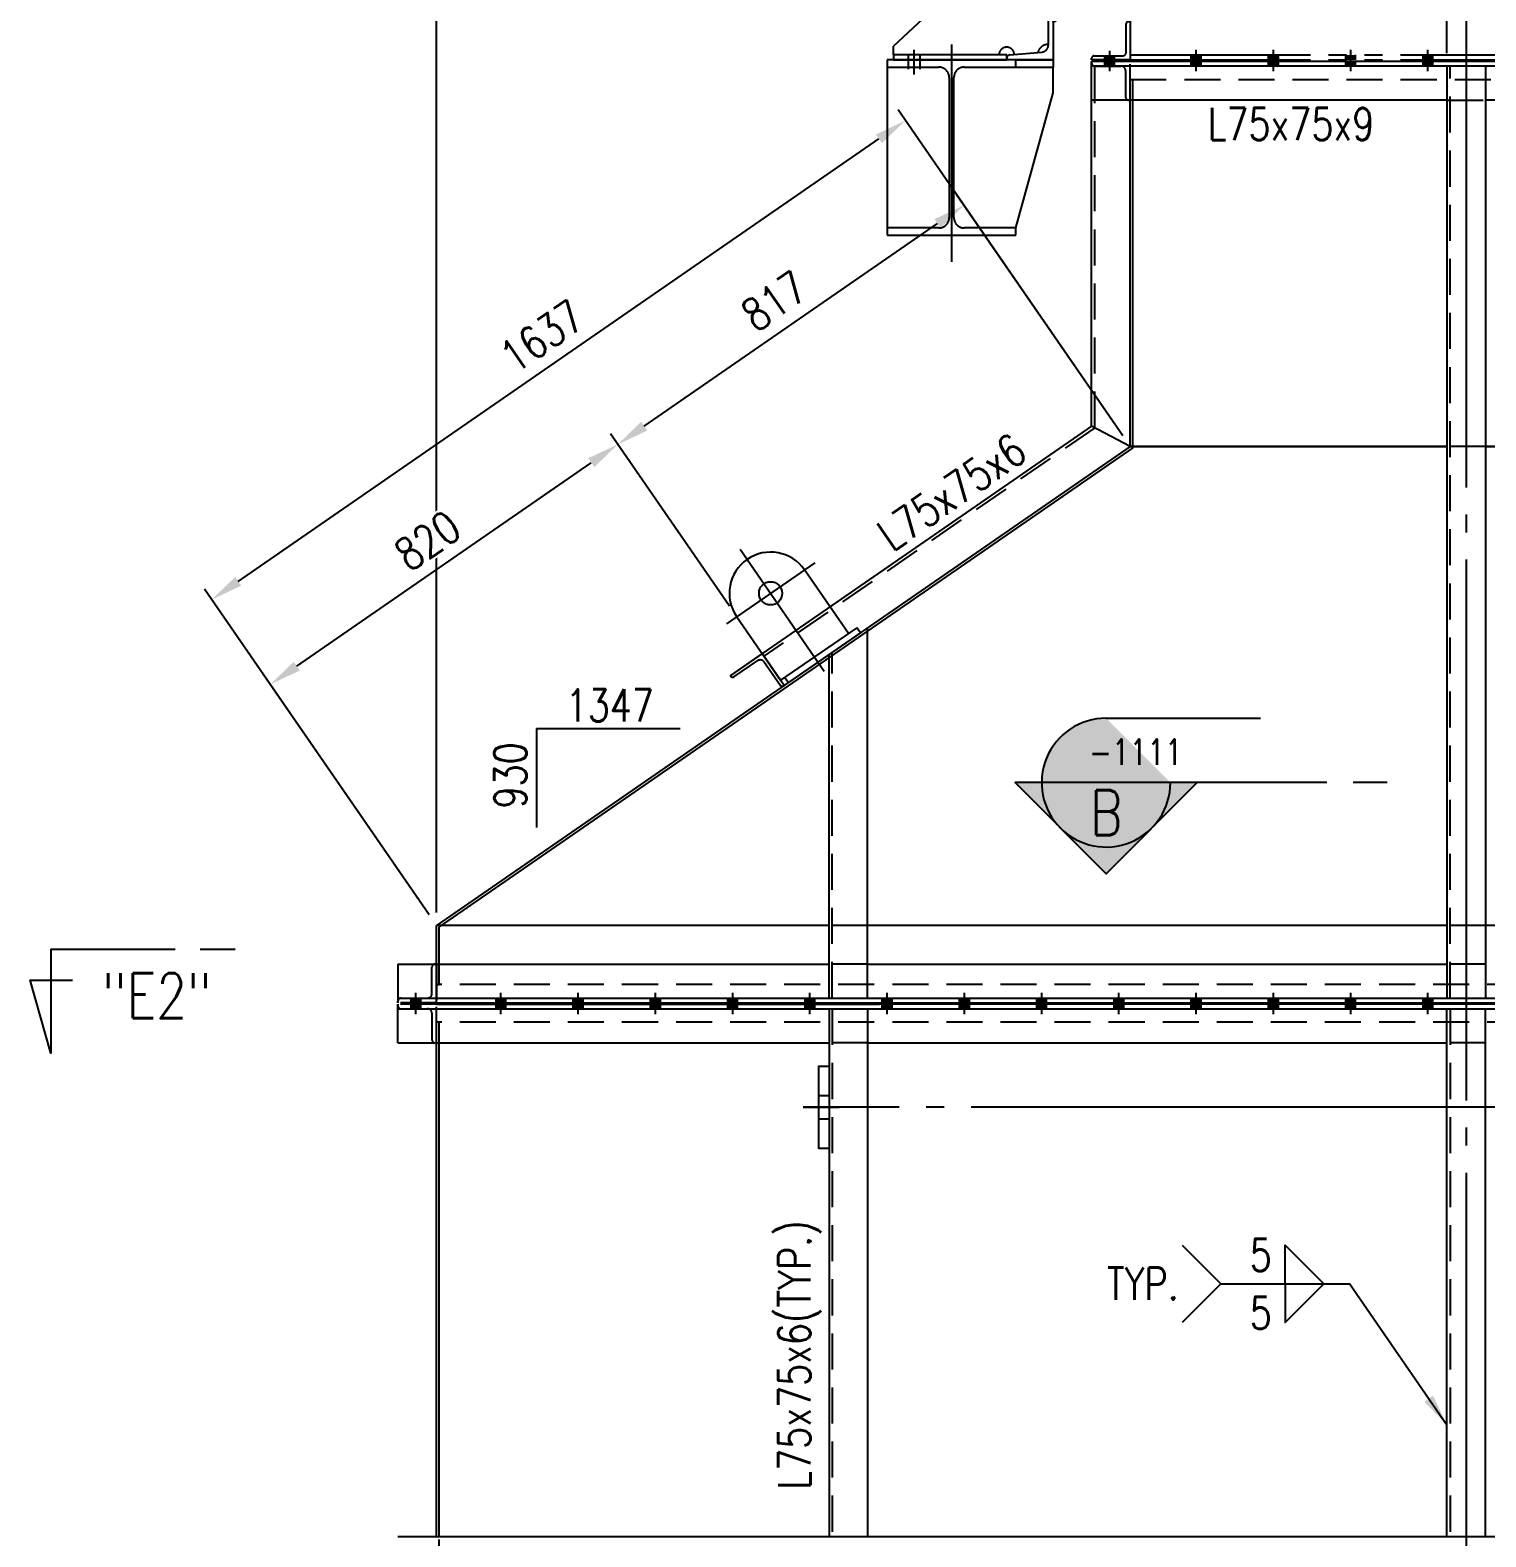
# Model space of a CAD drawing. Header units: millimetres. Extents: x 0 to 134087, y -49114 to 20834.
# Drawn here: x 100487 to 103314, y -39022 to -36097 of the extents above; entities that cross this region are included whole.
import ezdxf
from ezdxf.enums import TextEntityAlignment as Align

# ---------------------------------------------------------------- set-up
doc = ezdxf.new("R2010")
doc.units = ezdxf.units.MM
doc.header["$LTSCALE"] = 35
for name, pattern in [('JNK-CENTER', [34, 30, -1.5, 1, -1.5]), ('JNK-HIDDEN', [3, 2, -1]), ('JNK-PHANTOM', [15, 10, -1, 1, -1, 1, -1])]:
    doc.linetypes.add(name, pattern=pattern)
for name, color, linetype in [('CEN-R', 1, 'JNK-CENTER'), ('CON-C', 4, 'Continuous'), ('CON-G', 3, 'Continuous'), ('CON-W', 7, 'Continuous'), ('CON-Y', 2, 'Continuous'), ('Dim-W', 7, 'Continuous'), ('HID-Y', 2, 'JNK-HIDDEN'), ('PHA-M', 6, 'JNK-PHANTOM'), ('STL-OBJT', 7, 'Continuous'), ('TXT-Y', 2, 'Continuous'), ('TXTT-C', 4, 'Continuous')]:
    doc.layers.add(name, color=color, linetype=linetype)
doc.styles.add('SIMPLEX', font='simplex.shx', dxfattribs={"width": 0.8})
doc.dimstyles.new('DIM25', dxfattribs={"dimscale": 25, "dimtxt": 2.5, "dimasz": 2.5, "dimexe": 1, "dimexo": 1, "dimgap": 1, "dimtad": 1, "dimdec": 1, "dimdsep": 46, "dimtxsty": 'SIMPLEX', "dimcen": 0, "dimclrt": 2, "dimazin": 2, "dimtfac": 1, "dimtdec": 1, "dimtix": 1, "dimtmove": 2, "dimatfit": 0, "dimfxl": 0.18, "dimtolj": 1, "dimtzin": 0, "dimarcsym": 0})

# ---------------------------------------------------------------- blocks, each defined once
blk = doc.blocks.new('SECMARK1')
at = {"layer": 'CON-Y'}
h = blk.add_hatch(color=256, dxfattribs=at)
edge = h.paths.add_edge_path()
edge.add_line((21.82666666666668, 7.071067811865485), (18.29113276073393, 3.535533905932776))
edge.add_arc((21.82666666666668, 4.707345624410664e-14), 5.000000000000002, 44.99999999999977, 135.0000000000001, ccw=False)
edge.add_line((25.36220057259943, 3.535533905932773), (21.82666666666668, 7.071067811865485))
h = blk.add_hatch(color=256, dxfattribs=at)
edge = h.paths.add_edge_path()
edge.add_line((14.75559885480128, 4.707345624410664e-14), (16.82666666666668, 1.689559442740931e-14))
edge.add_arc((21.82666666666668, 4.618527782440651e-14), 5, 135.0000000000001, 180.0000000000003, ccw=False)
edge.add_line((18.29113276073393, 3.535533905932776), (14.75559885480128, 4.707345624410664e-14))
edge = h.paths.add_edge_path()
edge.add_arc((21.82666666666668, 4.736951571734001e-14), 5, 270, 540.0000000000005)
h = blk.add_hatch(color=256, dxfattribs=at)
edge = h.paths.add_edge_path()
edge.add_line((26.82666666666668, 4.332076805060308e-14), (28.89773447853207, 4.736951571734001e-14))
edge.add_line((28.89773447853207, 4.736951571734001e-14), (25.36220057259943, 3.535533905932773))
edge.add_arc((21.82666666666668, 4.951594689828198e-14), 5, -1.1368683772161603e-13, 44.999999999999716, ccw=False)
at = {"layer": 'CON-C'}
blk.add_line((0, 0), (2.633333333333307, 0), dxfattribs=at)
blk.add_lwpolyline([(4.666666666666639, 0), (28.89773447853207, 4.736951571734001e-14), (21.82666666666668, 7.071067811865485), (14.75559885480128, 4.736951571734001e-14)], dxfattribs=at)
at = {"layer": 'CON-Y'}
blk.add_line((21.82666666666668, -4.999999999999953), (9.823333333333341, -4.999999999999953), dxfattribs=at)
blk.add_arc((21.82666666666668, 4.736951571734001e-14), 5, 270, 180.0000000000004, dxfattribs=at)
at = {"layer": 'CON-C', "style": 'SIMPLEX', "width": 0.8}
blk.add_attdef('TAG', text='', height=3.5, dxfattribs=at).set_placement((21.80333333333334, 0.5800000000000568), align=Align.CENTER)
at = {"layer": 'CON-Y', "style": 'SIMPLEX', "width": 0.8}
blk.add_attdef('H0000-0000', text='', height=2, dxfattribs=at).set_placement((24.66333333333334, -3.379999999999943), align=Align.RIGHT)
blk = doc.blocks.new('SECMARK2')
at = {"layer": 'TXTT-C'}
blk.add_line((0, 0), (-2.71666666666666, 0), dxfattribs=at)
blk.add_lwpolyline([(-4.666666666666639, 0), (-14.31666666666667, 0), (-14.31666666666667, 8.049999999999974), (-15.93333333333333, 2.383333333333345), (-12.6333333333333, 2.383333333333345)], dxfattribs=at)
at = {"layer": 'TXTT-C', "style": 'SIMPLEX', "width": 1.17}
blk.add_attdef('TAG', text='', height=3.5, dxfattribs=at).set_placement((-7.819999999999993, 1.360000000000057), align=Align.CENTER)
blk = doc.blocks.new('*D2971')
at = {"layer": 'DEFPOINTS', "color": 0, "transparency": 16777216}
for p in [(103238.0561201012, -35512.87921766766), (103276.0561201012, -35512.87921766766), (103238.0561201012, -36167.24812843215)]:
    blk.add_point(p, dxfattribs=at)
at = {"layer": 'Dim-W', "color": 0, "lineweight": -2, "transparency": 16777216}
for p, q in [((103238.0561201012, -36142.24812843215), (103238.0561201012, -35487.87921766766)), ((103175.5561201012, -35512.87921766766), (103113.0561201012, -35512.87921766766)), ((103276.0561201012, -35512.87921766766), (103238.0561201012, -35512.87921766766)), ((103338.5561201012, -35512.87921766766), (103401.0561201012, -35512.87921766766))]:
    blk.add_line(p, q, dxfattribs=at)
at = {"layer": 'Dim-W', "color": 0, "transparency": 16777216}
blk.add_solid([(103338.5561201012, -35502.46255100099), (103338.5561201012, -35523.29588433432), (103276.0561201012, -35512.87921766766)], dxfattribs=at)
at = {"layer": 'Dim-W', "color": 2, "transparency": 16777216, "insert": (103175.5189690668, -35454.55723212891), "char_height": 62.5, "attachment_point": 5, "style": 'SIMPLEX', "bg_fill": 3, "box_fill_scale": 1.1, "bg_fill_color": 256, "bg_fill_true_color": 13158600, "bg_fill_transparency": 0}
blk.add_mtext('\\A1;38', dxfattribs=at)
at = {"layer": 'Dim-W', "color": 0, "transparency": 16777216}
blk.add_solid([(103175.5561201012, -35502.46255100099), (103175.5561201012, -35523.29588433432), (103238.0561201012, -35512.87921766766)], dxfattribs=at)
blk = doc.blocks.new('A$C4895520B')
at = {"layer": 'CEN-R'}
for p, q in [((1.040007040220358e-10, 253.9999999999873), (-1.455191522836685e-11, -33.38654278102149)), ((104.0000000000873, 149.9999999998972), (-103.9999999999127, 150.0000000000191))]:
    blk.add_line(p, q, dxfattribs=at)
at = {"layer": 'CON-G'}
for p, q in [((-79.99999999997635, 150.0000000000236), (-79.99999999998909, 0)), ((79.99999999997817, -1.2732925824821e-11), (79.99999999999818, 149.9999999999145)), ((99.88067313513602, 0), (-80, 0)), ((99.88067313511056, -11.99999999998363), (99.88067313513602, 0)), ((-69.9999999999909, -9.094947017729282e-12), (-70, -12.00000000000182)), ((99.88067313513602, -11.99999999999818), (-69.99999999999818, -12))]:
    blk.add_line(p, q, dxfattribs=at)
blk.add_circle((8.731149137020111e-11, 149.9999999999873), 22.5, dxfattribs=at)
blk.add_arc((8.731149137020111e-11, 149.9999999999873), 80, 9.379837422197688e-10, 180.000000000938, dxfattribs=at)
blk = doc.blocks.new('*D2979')
at = {"layer": 'DEFPOINTS', "color": 0, "transparency": 16777216}
for p in [(101276.0561201013, -35052.77618793929), (102623.0561201009, -36005.24812843226), (101276.0561201013, -37835.24812843232)]:
    blk.add_point(p, dxfattribs=at)
at = {"layer": 'Dim-W', "color": 0, "lineweight": -2, "transparency": 16777216}
for p, q in [((101276.0561201013, -37810.24812843232), (101276.0561201013, -35027.77618793929)), ((102623.0561201009, -35980.24812843226), (102623.0561201009, -35027.77618793929)), ((102560.5561201009, -35052.77618793929), (101338.5561201013, -35052.77618793929))]:
    blk.add_line(p, q, dxfattribs=at)
at = {"layer": 'Dim-W', "color": 0, "transparency": 16777216}
for points in [[(101338.5561201013, -35042.35952127262), (101338.5561201013, -35063.19285460595), (101276.0561201013, -35052.77618793929)], [(102560.5561201009, -35042.35952127262), (102560.5561201009, -35063.19285460595), (102623.0561201009, -35052.77618793929)]]:
    blk.add_solid(points, dxfattribs=at)
at = {"layer": 'Dim-W', "color": 2, "transparency": 16777216, "insert": (101949.5561201011, -34996.52618793929), "char_height": 62.5, "attachment_point": 5, "style": 'SIMPLEX', "bg_fill": 3, "box_fill_scale": 1.1, "bg_fill_color": 256, "bg_fill_true_color": 13158600, "bg_fill_transparency": 0}
blk.add_mtext('\\A1;1347', dxfattribs=at)
blk = doc.blocks.new('*D2980')
at = {"layer": 'DEFPOINTS', "color": 0, "transparency": 16777216}
for p in [(101627.8540635696, -36901.53527418384), (101858.8061997794, -37236.04336824174), (101276.0561201013, -37835.24812843231)]:
    blk.add_point(p, dxfattribs=at)
at = {"layer": 'Dim-W', "color": 0, "lineweight": -2, "transparency": 16777216}
for p, q in [((101844.6021706012, -37215.47043565781), (101613.6500343914, -36880.9623415999)), ((101004.4942062763, -37331.91735828493), (101576.4217321098, -36937.04534712947)), ((101261.852090923, -37814.67519584837), (100938.8578456382, -37346.85449864663))]:
    blk.add_line(p, q, dxfattribs=at)
at = {"layer": 'Dim-W', "color": 0, "transparency": 16777216}
for points in [[(101570.5033866188, -36928.47329188616), (101582.3400776007, -36945.61740237278), (101627.8540635696, -36901.53527418384)], [(100998.5758607854, -37323.34530304161), (101010.4125517673, -37340.48941352824), (100953.0618748165, -37367.42743123056)]]:
    blk.add_solid(points, dxfattribs=at)
at = {"layer": 'Dim-W', "color": 2, "transparency": 16777216, "insert": (101258.498903542, -37088.19225439334), "char_height": 62.5, "attachment_point": 5, "rotation": 34.6220976331766, "style": 'SIMPLEX', "bg_fill": 3, "box_fill_scale": 1.1, "bg_fill_color": 256, "bg_fill_true_color": 13158600, "bg_fill_transparency": 0}
blk.add_mtext('\\A1;820', dxfattribs=at)
blk = doc.blocks.new('*D2981')
at = {"layer": 'DEFPOINTS', "color": 0, "transparency": 16777216}
for p in [(102300.061874816, -36437.42743122864), (102623.0561201009, -36905.24812843039), (101858.8061997794, -37236.04336824174)]:
    blk.add_point(p, dxfattribs=at)
at = {"layer": 'Dim-W', "color": 0, "lineweight": -2, "transparency": 16777216}
for p, q in [((102608.8520909226, -36884.67519584644), (102285.8578456378, -36416.85449864471)), ((101679.2863950295, -36866.0252012382), (102248.6295433562, -36472.93750417428)), ((101844.6021706012, -37215.47043565781), (101613.6500343914, -36880.9623415999))]:
    blk.add_line(p, q, dxfattribs=at)
at = {"layer": 'Dim-W', "color": 0, "transparency": 16777216}
for points in [[(102242.7111978653, -36464.36544893096), (102254.5478888472, -36481.50955941758), (102300.061874816, -36437.42743122864)], [(101673.3680495385, -36857.45314599488), (101685.2047405204, -36874.59725648151), (101627.8540635696, -36901.53527418384)]]:
    blk.add_solid(points, dxfattribs=at)
at = {"layer": 'Dim-W', "color": 2, "transparency": 16777216, "insert": (101931.9989035418, -36623.19225439237), "char_height": 62.5, "attachment_point": 5, "rotation": 34.6220976331766, "style": 'SIMPLEX', "bg_fill": 3, "box_fill_scale": 1.1, "bg_fill_color": 256, "bg_fill_true_color": 13158600, "bg_fill_transparency": 0}
blk.add_mtext('\\A1;817', dxfattribs=at)
blk = doc.blocks.new('*D2982')
at = {"layer": 'DEFPOINTS', "color": 0, "transparency": 16777216}
for p in [(102186.4296413901, -36272.84397055711), (102623.0561201009, -36905.24812843038), (101276.0561201013, -37835.24812843231)]:
    blk.add_point(p, dxfattribs=at)
at = {"layer": 'Dim-W', "color": 0, "lineweight": -2, "transparency": 16777216}
for p, q in [((102608.8520909227, -36884.67519584644), (102172.2256122118, -36252.27103797317)), ((100890.8619728503, -37167.33389761343), (102134.9973099302, -36308.35404350275)), ((101261.852090923, -37814.67519584837), (100825.2256122122, -37182.27103797512))]:
    blk.add_line(p, q, dxfattribs=at)
at = {"layer": 'Dim-W', "color": 0, "transparency": 16777216}
for points in [[(102129.0789644393, -36299.78198825944), (102140.9156554212, -36316.92609874607), (102186.4296413901, -36272.84397055711)], [(100884.9436273593, -37158.76184237012), (100896.7803183412, -37175.90595285674), (100839.4296413904, -37202.84397055906)]]:
    blk.add_solid(points, dxfattribs=at)
at = {"layer": 'Dim-W', "color": 2, "transparency": 16777216, "insert": (101480.9705757392, -36691.55487224424), "char_height": 62.5, "attachment_point": 5, "rotation": 34.6220976331766, "style": 'SIMPLEX', "bg_fill": 3, "box_fill_scale": 1.1, "bg_fill_color": 256, "bg_fill_true_color": 13158600, "bg_fill_transparency": 0}
blk.add_mtext('\\A1;1637', dxfattribs=at)
blk = doc.blocks.new('A$C622D404B')
at = {"layer": 'CEN-R'}
for p, q in [((52.00002675336509, 411.9566847744027), (52.00002675336509, 363.9566847744027)), ((125.0000267534706, 421.9566847744027), (125.0000267534706, -3.503300831653178e-07)), ((125.0000267534706, 421.9566847744027), (125.0000267534706, -3.503300831653178e-07)), ((2125.000026753398, 421.9566847744027), (2125.000026753398, -3.503300831653178e-07)), ((2125.000026753398, 421.9566847744027), (2125.000026753398, -3.503300831653178e-07)), ((2198.000026753514, 411.9566847744027), (2198.000026753514, 363.9566847744027))]:
    blk.add_line(p, q, dxfattribs=at)
at = {"layer": 'PHA-M'}
for p, q in [((322.0000267534815, 897.1953910500197), (322.0000267534815, 601.9566847744027)), ((327.0000267534815, 900.2021145889557), (327.0000267534815, 601.9566847744027)), ((1923.000026753398, 900.2021145889557), (1923.000026753398, 601.9566847744027)), ((1928.000026753398, 897.1953910500197), (1928.000026753398, 601.9566847744027)), ((238.3899365542638, 631.9409309782386), (12.00002675383075, 418.7468053005614)), ((2011.610116952615, 631.9409309782386), (2238.000026753049, 418.7468053005614)), ((327.0000267534815, 601.9566847744027), (322.0000267534815, 601.9566847744027)), ((327.0000267534815, 601.9566847744027), (322.0000267534815, 601.9566847744027)), ((1923.000026753398, 601.9566847744027), (1928.000026753398, 601.9566847744027)), ((1923.000026753398, 601.9566847744027), (1928.000026753398, 601.9566847744027)), ((472.0000267531323, 541.9566847764982), (1778.000026753747, 541.9566847764982)), ((472.0000267531323, 531.9566847764982), (1778.000026753747, 531.9566847764982)), ((12.00002675383075, 401.9566847744027), (12.00002675383075, 418.7468053005614)), ((2238.000026753049, 401.9566847744027), (2238.000026753049, 418.7468053005614)), ((2.675347059266642e-05, 384.9566847764982), (2.675347059266642e-05, 65.95668477649815)), ((40.50002675336509, 401.9566847744027), (40.50002675336509, 373.9566847744027)), ((63.50002675336509, 401.9566847744027), (63.50002675336509, 373.9566847744027)), ((250.0000267534706, 391.9566847764982), (322.0000267534706, 391.9566847744027)), ((322.0000267534706, 391.9566847744027), (322.0000267534706, 377.9566847764982)), ((472.0000267531323, 401.9566847764982), (1778.000026753747, 401.9566847764982)), ((472.0000267531323, 391.9566847764982), (1778.000026753747, 391.9566847764982)), ((2000.000026753398, 391.9566847764982), (1928.000026753398, 391.9566847744027)), ((1928.000026753398, 391.9566847744027), (1928.000026753398, 377.9566847764982)), ((2186.500026753514, 401.9566847744027), (2186.500026753514, 373.9566847744027)), ((2209.500026753514, 401.9566847744027), (2209.500026753514, 373.9566847744027)), ((2250.000026753398, 384.9566847764982), (2250.000026753398, 65.95668477649815)), ((250.0000267534706, 377.9566847764982), (322.0000267534706, 377.9566847764982)), ((322.0000267534706, 327.9566847764982), (322.0000267534706, 377.9566847764982)), ((2000.000026753398, 377.9566847764982), (1928.000026753398, 377.9566847764982)), ((1928.000026753398, 327.9566847764982), (1928.000026753398, 377.9566847764982)), ((250.0000267534706, 65.95668477649815), (322.0000267534706, 327.9566847764982)), ((2000.000026753398, 65.95668477649815), (1928.000026753398, 327.9566847764982))]:
    blk.add_line(p, q, dxfattribs=at)
for points in [[(322.0000267534815, 641.9566847744027), (322.0000267534815, 391.9566847744027), (232.0000267534815, 391.9566847744027), (232.0000267534815, 394.9990756843799, -0.3888787318529897), (238.3899365542638, 401.9724385710324), (300.2202071552347, 407.3818863113302, 0.3888787318529897), (313.0000267567411, 421.3286120846496), (313.0000267567411, 612.5847574646214, 0.3888787318529897), (300.2202071552347, 626.5314832378972), (238.3899365542638, 631.9409309782386, -0.3888787318529897), (232.0000267534815, 638.9142938648911), (232.0000267534815, 641.9566847748683)], [(1928.000026753398, 641.9566847744027), (1928.000026753398, 391.9566847744027), (2018.000026753398, 391.9566847744027), (2018.000026753398, 394.9990756843799, 0.3888787318529897), (2011.610116952615, 401.9724385710324), (1949.779846351645, 407.3818863113302, -0.3888787318529897), (1937.000026750138, 421.3286120846496), (1937.000026750138, 612.5847574646214, -0.3888787318529897), (1949.779846351645, 626.5314832378972), (2011.610116952615, 631.9409309782386, 0.3888787318529897), (2018.000026753398, 638.9142938648911), (2018.000026753398, 641.9566847748683)], [(322.0000267531323, 541.9566847764982), (472.0000267531323, 541.9566847764982), (472.0000267531323, 466.9566847764982), (469.5781693531499, 466.9566847764982, -0.3888787318529897), (464.597195862636, 471.5209060627567), (459.8021752723907, 526.3282422025259, 0.3888787318529897), (449.8402282914794, 535.456684775043), (344.159825221479, 535.456684775043, 0.3888787318529897), (334.1978782405677, 526.3282422025259), (329.4028576502642, 471.5209060627567, -0.3888787318529897), (324.4218841598085, 466.9566847764982), (322.0000267597679, 466.9566847764982)], [(1928.000026753747, 541.9566847764982), (1778.000026753747, 541.9566847764982), (1778.000026753747, 466.9566847764982), (1780.421884153729, 466.9566847764982, 0.3888787318529897), (1785.402857644243, 471.5209060627567), (1790.197878234489, 526.3282422025259, -0.3888787318529897), (1800.1598252154, 535.456684775043), (1905.8402282854, 535.456684775043, -0.3888787318529897), (1915.802175266312, 526.3282422025259), (1920.597195856615, 471.5209060627567, 0.3888787318529897), (1925.578169347071, 466.9566847764982), (1928.000026747111, 466.9566847764982)], [(397.0000267531323, 391.9566847764982), (397.0000267531323, 395.4566847764982, -0.414213562373095), (401.5000267531323, 399.9566847764982), (457.0000267530741, 399.9566847764982, 0.414213562373095), (464.0000267530741, 406.9566847764982), (464.0000267531323, 462.4566847764982, -0.4142135623730948), (468.5000267531323, 466.9566847764982), (472.0000267531323, 466.9566847764982), (472.0000267531323, 391.9566847764982)], [(1853.000026753747, 391.9566847764982), (1853.000026753747, 395.4566847764982, 0.414213562373095), (1848.500026753747, 399.9566847764982), (1793.000026753805, 399.9566847764982, -0.414213562373095), (1786.000026753805, 406.9566847764982), (1786.000026753747, 462.4566847764982, 0.4142135623730948), (1781.500026753747, 466.9566847764982), (1778.000026753747, 466.9566847764982), (1778.000026753747, 391.9566847764982)], [(250.0000267534706, 51.95668477649815), (250.0000267534706, 65.95668477649815), (149.5000267534706, 65.95668477649815, -0.414213562373095), (129.5000267534706, 85.95668477649815), (129.5000267534706, 357.9566847764982, -0.414213562373095), (149.5000267534706, 377.9566847764982), (250.0000267534706, 377.9566847764982), (250.0000267534706, 391.9566847764982), (2.675347059266642e-05, 391.9566847764982), (2.675347059266642e-05, 377.9566847764982), (100.5000267534706, 377.9566847764982, -0.414213562373095), (120.5000267534706, 357.9566847764982), (120.5000267534706, 85.95668477649815, -0.4142135623730949), (100.5000267534706, 65.95668477649815), (2.675347059266642e-05, 65.95668477649815), (2.675347059266642e-05, 51.95668477649815)], [(2000.000026753398, 51.95668477649815), (2000.000026753398, 65.95668477649815), (2100.500026753398, 65.95668477649815, 0.414213562373095), (2120.500026753398, 85.95668477649815), (2120.500026753398, 357.9566847764982, 0.414213562373095), (2100.500026753398, 377.9566847764982), (2000.000026753398, 377.9566847764982), (2000.000026753398, 391.9566847764982), (2250.000026753398, 391.9566847764982), (2250.000026753398, 377.9566847764982), (2149.500026753398, 377.9566847764982, 0.414213562373095), (2129.500026753398, 357.9566847764982), (2129.500026753398, 85.95668477649815, 0.4142135623730949), (2149.500026753398, 65.95668477649815), (2250.000026753398, 65.95668477649815), (2250.000026753398, 51.95668477649815)]]:
    blk.add_lwpolyline(points, format="xyb", close=True, dxfattribs=at)
for points in [[(12.00002675383075, 391.9566847744027), (232.0000267534815, 391.9566847744027), (232.0000267534815, 401.9566847744027), (12.00002675383075, 401.9566847744027)], [(2238.000026753049, 391.9566847744027), (2018.000026753398, 391.9566847744027), (2018.000026753398, 401.9566847744027), (2238.000026753049, 401.9566847744027)]]:
    blk.add_lwpolyline(points, close=True, dxfattribs=at)
for centre, radius, start, end in [((312.7034372187518, 632.557751999153), 20.90444369590841, 194.829699659541, 270.8129323708114), ((1937.296616288128, 632.557751999153), 20.90444369590841, 269.1870676291886, 345.1703003404591), ((232.0000267534815, 401.9566847744027), 14.82154610566795, 2.907322425859878, 180), ((312.7034372187518, 401.355617550118), 20.90444369590841, 89.18706762918858, 165.170300340459), ((1937.296616288128, 401.355617550118), 20.90444369590841, 14.82969965954101, 90.81293237081141), ((2018.000026753398, 401.9566847744027), 14.82154610566795, 0, 177.0926775741401)]:
    blk.add_arc(centre, radius, start, end, dxfattribs=at)
at = {"layer": 'STL-OBJT'}
for points in [[(358.0000267534833, 897.1953910500197, -0.4044640394673552), (340.0000267534833, 897.1953910500197, 0.4044640394673548), (322.0000267534833, 897.1953910500197)], [(1892.000026753396, 897.1953910500197, 0.4044640394673552), (1910.000026753396, 897.1953910500197, -0.4044640394673548), (1928.000026753396, 897.1953910500197)]]:
    blk.add_lwpolyline(points, format="xyb", dxfattribs=at)

msp = doc.modelspace()

# ---------------------------------------------------------------- hatches: boundary and pattern name
at = {"layer": 'CON-W'}
h = msp.add_hatch(color=256, dxfattribs=at)
h.paths.add_polyline_path([(101245.5561201011, -37976.24812843278), (101226.5561201011, -37976.24812843278), (101226.5561201011, -37985.24812843278), (101245.5561201011, -37985.24812843278)])
h.paths.add_polyline_path([(101245.5561201011, -37988.24812843278), (101226.5561201011, -37988.24812843278), (101226.5561201011, -37997.24812843278), (101245.5561201011, -37997.24812843278)])
h = msp.add_hatch(color=256, dxfattribs=at)
h.paths.add_polyline_path([(101410.556120101, -37976.24812843278), (101391.556120101, -37976.24812843278), (101391.556120101, -37985.24812843278), (101410.556120101, -37985.24812843278)])
h.paths.add_polyline_path([(101410.556120101, -37988.24812843278), (101391.556120101, -37988.24812843278), (101391.556120101, -37997.24812843278), (101410.556120101, -37997.24812843278)])
h = msp.add_hatch(color=256, dxfattribs=at)
h.paths.add_polyline_path([(101560.556120101, -37976.24812843278), (101541.556120101, -37976.24812843278), (101541.556120101, -37985.24812843278), (101560.556120101, -37985.24812843278)])
h.paths.add_polyline_path([(101560.556120101, -37988.24812843278), (101541.556120101, -37988.24812843278), (101541.556120101, -37997.24812843278), (101560.556120101, -37997.24812843278)])
h = msp.add_hatch(color=256, dxfattribs=at)
h.paths.add_polyline_path([(101710.556120101, -37976.24812843278), (101691.556120101, -37976.24812843278), (101691.556120101, -37985.24812843278), (101710.556120101, -37985.24812843278)])
h.paths.add_polyline_path([(101710.556120101, -37988.24812843278), (101691.556120101, -37988.24812843278), (101691.556120101, -37997.24812843278), (101710.556120101, -37997.24812843278)])
h = msp.add_hatch(color=256, dxfattribs=at)
h.paths.add_polyline_path([(101860.556120101, -37976.24812843278), (101841.556120101, -37976.24812843278), (101841.556120101, -37985.24812843278), (101860.556120101, -37985.24812843278)])
h.paths.add_polyline_path([(101860.556120101, -37988.24812843278), (101841.556120101, -37988.24812843278), (101841.556120101, -37997.24812843278), (101860.556120101, -37997.24812843278)])
h = msp.add_hatch(color=256, dxfattribs=at)
h.paths.add_polyline_path([(102010.556120101, -37976.24812843278), (101991.556120101, -37976.24812843278), (101991.556120101, -37985.24812843278), (102010.556120101, -37985.24812843278)])
h.paths.add_polyline_path([(102010.556120101, -37988.24812843278), (101991.556120101, -37988.24812843278), (101991.556120101, -37997.24812843278), (102010.556120101, -37997.24812843278)])
h = msp.add_hatch(color=256, dxfattribs=at)
h.paths.add_polyline_path([(102160.556120101, -37976.24812843278), (102141.556120101, -37976.24812843278), (102141.556120101, -37985.24812843278), (102160.556120101, -37985.24812843278)])
h.paths.add_polyline_path([(102160.556120101, -37988.24812843278), (102141.556120101, -37988.24812843278), (102141.556120101, -37997.24812843278), (102160.556120101, -37997.24812843278)])
h = msp.add_hatch(color=256, dxfattribs=at)
h.paths.add_polyline_path([(102310.556120101, -37976.24812843278), (102291.556120101, -37976.24812843278), (102291.556120101, -37985.24812843278), (102310.556120101, -37985.24812843278)])
h.paths.add_polyline_path([(102310.556120101, -37988.24812843278), (102291.556120101, -37988.24812843278), (102291.556120101, -37997.24812843278), (102310.556120101, -37997.24812843278)])
h = msp.add_hatch(color=256, dxfattribs=at)
h.paths.add_polyline_path([(102460.556120101, -37976.24812843278), (102441.556120101, -37976.24812843278), (102441.556120101, -37985.24812843278), (102460.556120101, -37985.24812843278)])
h.paths.add_polyline_path([(102460.556120101, -37988.24812843278), (102441.556120101, -37988.24812843278), (102441.556120101, -37997.24812843278), (102460.556120101, -37997.24812843278)])
h = msp.add_hatch(color=256, dxfattribs=at)
h.paths.add_polyline_path([(102610.556120101, -37976.24812843278), (102591.556120101, -37976.24812843278), (102591.556120101, -37985.24812843278), (102610.556120101, -37985.24812843278)])
h.paths.add_polyline_path([(102610.556120101, -37988.24812843278), (102591.556120101, -37988.24812843278), (102591.556120101, -37997.24812843278), (102610.556120101, -37997.24812843278)])
h = msp.add_hatch(color=256, dxfattribs=at)
h.paths.add_polyline_path([(102760.556120101, -37976.24812843278), (102741.556120101, -37976.24812843278), (102741.556120101, -37985.24812843278), (102760.556120101, -37985.24812843278)])
h.paths.add_polyline_path([(102760.556120101, -37988.24812843278), (102741.556120101, -37988.24812843278), (102741.556120101, -37997.24812843278), (102760.556120101, -37997.24812843278)])
h = msp.add_hatch(color=256, dxfattribs=at)
h.paths.add_polyline_path([(102910.556120101, -37976.24812843278), (102891.556120101, -37976.24812843278), (102891.556120101, -37985.24812843278), (102910.556120101, -37985.24812843278)])
h.paths.add_polyline_path([(102910.556120101, -37988.24812843278), (102891.556120101, -37988.24812843278), (102891.556120101, -37997.24812843278), (102910.556120101, -37997.24812843278)])
h = msp.add_hatch(color=256, dxfattribs=at)
h.paths.add_polyline_path([(103060.556120101, -37976.24812843278), (103041.556120101, -37976.24812843278), (103041.556120101, -37985.24812843278), (103060.556120101, -37985.24812843278)])
h.paths.add_polyline_path([(103060.556120101, -37988.24812843278), (103041.556120101, -37988.24812843278), (103041.556120101, -37997.24812843278), (103060.556120101, -37997.24812843278)])
h = msp.add_hatch(color=256, dxfattribs=at)
h.paths.add_polyline_path([(103210.556120101, -37976.24812843278), (103191.556120101, -37976.24812843278), (103191.556120101, -37985.24812843278), (103210.556120101, -37985.24812843278)])
h.paths.add_polyline_path([(103210.556120101, -37988.24812843278), (103191.556120101, -37988.24812843278), (103191.556120101, -37997.24812843278), (103210.556120101, -37997.24812843278)])
at = {"layer": 'Dim-W'}
h = msp.add_hatch(color=256, dxfattribs=at)
h.paths.add_polyline_path([(102583.0561201007, -36147.24812843226), (102573.5561201006, -36147.24812843226), (102573.5561201006, -36155.24812843226), (102583.0561201007, -36155.24812843226)])
h.paths.add_polyline_path([(102592.5561201006, -36147.24812843226), (102583.0561201007, -36147.24812843226), (102583.0561201007, -36155.24812843226), (102592.5561201006, -36155.24812843226)])
h.paths.add_polyline_path([(102583.0561201007, -36158.24812843222), (102573.5561201007, -36158.24812843221), (102573.5561201007, -36167.24812843215), (102583.0561201007, -36167.24812843215)])
h.paths.add_polyline_path([(102592.5561201007, -36158.24812843223), (102583.0561201007, -36158.24812843222), (102583.0561201007, -36167.24812843215), (102592.5561201007, -36167.24812843215)])
h = msp.add_hatch(color=256, dxfattribs=at)
h.paths.add_polyline_path([(102751.0561201009, -36145.24812843226), (102741.5561201009, -36145.24812843226), (102741.5561201009, -36155.24812843226), (102751.056120101, -36155.24812843226)])
h.paths.add_polyline_path([(102760.5561201009, -36145.24812843226), (102751.0561201009, -36145.24812843226), (102751.056120101, -36155.24812843226), (102760.5561201009, -36155.24812843226)])
h.paths.add_polyline_path([(102751.056120101, -36158.24812843239), (102741.556120101, -36158.24812843238), (102741.556120101, -36167.24812843215), (102751.056120101, -36167.24812843215)])
h.paths.add_polyline_path([(102760.556120101, -36158.2481284324), (102751.056120101, -36158.24812843239), (102751.056120101, -36167.24812843215), (102760.556120101, -36167.24812843215)])
h = msp.add_hatch(color=256, dxfattribs=at)
h.paths.add_polyline_path([(102901.0561201009, -36145.24812843226), (102891.5561201009, -36145.24812843226), (102891.5561201009, -36155.24812843226), (102901.056120101, -36155.24812843226)])
h.paths.add_polyline_path([(102910.5561201009, -36145.24812843226), (102901.0561201009, -36145.24812843226), (102901.056120101, -36155.24812843226), (102910.5561201009, -36155.24812843226)])
h.paths.add_polyline_path([(102901.056120101, -36158.24812843239), (102891.556120101, -36158.24812843238), (102891.556120101, -36167.24812843215), (102901.056120101, -36167.24812843215)])
h.paths.add_polyline_path([(102910.556120101, -36158.2481284324), (102901.056120101, -36158.24812843239), (102901.056120101, -36167.24812843215), (102910.556120101, -36167.24812843215)])
h = msp.add_hatch(color=256, dxfattribs=at)
h.paths.add_polyline_path([(103051.0561201009, -36145.24812843226), (103041.5561201009, -36145.24812843226), (103041.5561201009, -36155.24812843226), (103051.056120101, -36155.24812843226)])
h.paths.add_polyline_path([(103060.5561201009, -36145.24812843226), (103051.0561201009, -36145.24812843226), (103051.056120101, -36155.24812843226), (103060.5561201009, -36155.24812843226)])
h.paths.add_polyline_path([(103051.056120101, -36158.24812843239), (103041.556120101, -36158.24812843238), (103041.556120101, -36167.24812843215), (103051.056120101, -36167.24812843215)])
h.paths.add_polyline_path([(103060.556120101, -36158.2481284324), (103051.056120101, -36158.24812843239), (103051.056120101, -36167.24812843215), (103060.556120101, -36167.24812843215)])

# ---------------------------------------------------------------- linework, layer by layer
for points in [[(102923.8668204344, -38531.18273473778), (102923.8668204344, -38456.18273473778), (102998.8668204344, -38531.18273473778)], [(102923.8668204344, -38531.18273473778), (102923.8668204344, -38606.18273473778), (102998.8668204344, -38531.18273473778)]]:
    msp.add_lwpolyline(points)
at = {"layer": 'CEN-R'}
for p, q in [((102583.0561201007, -36177.24812843224), (102583.0561201006, -36137.24812843226)), ((102751.056120101, -36177.24812843224), (102751.0561201009, -36135.24812843226)), ((102901.056120101, -36177.24812843224), (102901.0561201009, -36135.24812843226)), ((103051.056120101, -36177.24812843224), (103051.0561201009, -36135.24812843226)), ((101236.0561201012, -38007.24812843278), (101236.0561201011, -37966.24812843278)), ((101401.0561201011, -38007.24812843278), (101401.056120101, -37966.24812843278)), ((101551.0561201011, -38007.24812843278), (101551.056120101, -37966.24812843278)), ((101701.0561201011, -38007.24812843278), (101701.056120101, -37966.24812843278)), ((101851.0561201011, -38007.24812843278), (101851.056120101, -37966.24812843278)), ((102001.0561201011, -38007.24812843278), (102001.056120101, -37966.24812843278)), ((102151.0561201011, -38007.24812843278), (102151.056120101, -37966.24812843278)), ((102301.0561201011, -38007.24812843278), (102301.056120101, -37966.24812843278)), ((102451.0561201011, -38007.24812843278), (102451.056120101, -37966.24812843278)), ((102601.0561201011, -38007.24812843278), (102601.056120101, -37966.24812843278)), ((102751.0561201011, -38007.24812843278), (102751.056120101, -37966.24812843278)), ((102901.0561201011, -38007.24812843278), (102901.056120101, -37966.24812843278)), ((103051.0561201011, -38007.24812843278), (103051.056120101, -37966.24812843278)), ((103201.0561201011, -38007.24812843278), (103201.056120101, -37966.24812843278)), ((101988.0561201013, -38188.24812843354), (102058.0561201013, -38188.24812843354)), ((104554.0561201016, -38188.24812843354), (101988.0561201013, -38188.24812843354))]:
    msp.add_line(p, q, dxfattribs=at)
at = {"layer": 'CON-G'}
for p, q in [((102548.0561201011, -36233.24812843219), (102548.0561201009, -36158.24812843401)), ((103238.0561201012, -36233.24812843218), (102548.0561201013, -36233.24812843219)), ((102548.0561201009, -36865.89069563237), (102548.0561201009, -36233.24812843219)), ((102623.0561201009, -36905.24812842882), (102623.0561201009, -36233.24812843219)), ((102628.0561201009, -36907.87195728361), (102628.0561201009, -36233.24812843219)), ((104004.0561201014, -36233.24812843218), (103313.0561201012, -36233.24812843218)), ((102548.0561201009, -36865.89069563236), (101846.5174235679, -37350.24926116854)), ((102623.0561201009, -36905.24812843039), (102548.0561201009, -36865.89069563237)), ((102623.0561201009, -36905.24812843039), (101276.0561201013, -37835.24812843232)), ((102628.0561201009, -36907.87195728361), (101281.0561201013, -37837.87195728552)), ((102623.0561201009, -36905.24812843039), (103238.0561201011, -36905.24812843039)), ((103238.0561201012, -36905.24812843039), (102623.0561201009, -36905.24812843039)), ((103313.0561201012, -36905.24812843039), (103929.0561201016, -36905.24812843039)), ((103929.0561201016, -36905.24812843037), (103313.0561201012, -36905.24812843039)), ((102113.0561201012, -37976.24812843277), (102113.0561201012, -37257.36394134859)), ((102038.0561201013, -37976.24812843277), (102038.0561201012, -37309.14567854247)), ((101276.0561201013, -37985.24812843278), (101276.0561201013, -37835.24812843231)), ((102038.0561201012, -37835.24812843232), (101276.0561201013, -37835.24812843232)), ((101281.0561201013, -37910.24812843278), (101281.0561201013, -37837.87195728552)), ((103238.0561201011, -37835.24812843232), (102113.0561201012, -37835.24812843232)), ((103695.7350417641, -37835.24812843232), (103313.0561201012, -37835.24812843232)), ((101201.0561201013, -37910.24812843278), (102038.0561201012, -37910.24812843279)), ((101201.0561201019, -37910.24812843278), (101201.0561201018, -37985.24812843278)), ((102113.0561201012, -37910.24812843279), (103238.0561201011, -37910.24812843278)), ((101276.0561201013, -37950.24812843278), (101281.0561201013, -37950.24812843278)), ((101201.0561201013, -37976.24812843278), (104851.0561201015, -37976.24812843278)), ((101201.0561201019, -38063.24812843278), (101201.0561201018, -37988.24812843278)), ((101276.0561201013, -37976.24812843278), (105276.0561201015, -37976.24812843218)), ((101276.0561201013, -37985.24812843278), (105276.0561201015, -37985.24812843216)), ((105276.0561201015, -37988.2481284328), (101276.0561201013, -37988.2481284328)), ((105170.0371634073, -37988.2481284328), (101276.0561201013, -37988.2481284328)), ((101276.0561201013, -37988.24812843278), (102136.0561201013, -37988.24812843335)), ((101201.0561201013, -37997.24812843278), (104851.0561201015, -37997.24812843278)), ((101276.0561201013, -37997.24812843278), (105276.0561201015, -37997.2481284334)), ((101276.0561201013, -39022.24812843319), (101276.0561201013, -38023.24812843278)), ((102038.0561201013, -37997.24812843279), (102038.0561201013, -39022.24812843318)), ((102113.0561201012, -37997.24812843279), (102113.0561201012, -39022.24812843317)), ((103238.0561201011, -39022.24812843317), (103238.0561201011, -37997.24812843308)), ((103313.0561201012, -39022.24812843317), (103313.0561201012, -37997.24812843308)), ((101201.0561201013, -38063.24812843278), (102038.0561201013, -38063.24812843278)), ((101281.0561201013, -39022.24812843318), (101281.0561201014, -38063.24812843278)), ((102113.0561201012, -38063.24812843278), (103238.0561201011, -38063.24812843278)), ((105351.0561201012, -39022.24812843317), (101201.0561201013, -39022.24812843318))]:
    msp.add_line(p, q, dxfattribs=at)
msp.add_lwpolyline([(101908.2362213198, -37307.63717363394), (101846.517423568, -37350.24926116873), (101847.6537459023, -37351.89509577544, 0.4142135623730951), (101853.2180597842, -37352.91412032033), (101899.7128874239, -37320.81301437747, -0.4142135623730949), (101911.5370544231, -37322.97844153541), (101943.6381603659, -37369.4732691751, 0.4142135623730951), (101949.2024742479, -37370.49229372001), (101950.8483088546, -37369.35597138575)], format="xyb", close=True, dxfattribs=at)
msp.add_lwpolyline([(102038.0561201013, -38108.24812843354), (102038.0561201013, -38268.24812843354), (102018.0561201013, -38268.24812843354), (102018.0561201013, -38108.24812843354)], close=True, dxfattribs=at)
at = {"layer": 'CON-W'}
msp.add_line((102798.8668204344, -38531.18273473778), (103048.8668204344, -38531.18273473778), dxfattribs=at)
msp.add_lwpolyline([(102723.8668204344, -38456.18273473778), (102798.8668204344, -38531.18273473778), (102723.8668204344, -38606.18273473778)], dxfattribs=at)
at = {"layer": 'HID-Y'}
for p, q in [((102573.5561201006, -36155.24812843224), (102573.5561201006, -36147.24812843226)), ((102592.5561201006, -36155.24812843224), (102592.5561201006, -36147.24812843226)), ((102741.5561201009, -36155.24812843224), (102741.5561201009, -36145.24812843226)), ((102760.5561201009, -36155.24812843224), (102760.5561201009, -36145.24812843226)), ((102891.5561201009, -36155.24812843224), (102891.5561201009, -36145.24812843226)), ((102910.5561201009, -36155.24812843224), (102910.5561201009, -36145.24812843226)), ((103041.5561201009, -36155.24812843224), (103041.5561201009, -36145.24812843226)), ((103060.5561201009, -36155.24812843224), (103060.5561201009, -36145.24812843226)), ((102554.0561201009, -36869.03929025622), (102554.0561201009, -36167.24812843215)), ((102573.5561201007, -36167.24812843224), (102573.5561201007, -36158.24812843224)), ((102592.5561201007, -36167.24812843224), (102592.5561201007, -36158.24812843224)), ((102741.556120101, -36167.24812843224), (102741.556120101, -36158.24812843224)), ((102760.556120101, -36167.24812843224), (102760.556120101, -36158.24812843224)), ((102891.556120101, -36167.24812843224), (102891.556120101, -36158.24812843224)), ((102910.556120101, -36167.24812843224), (102910.556120101, -36158.24812843224)), ((103041.556120101, -36167.24812843224), (103041.556120101, -36158.24812843224)), ((103060.556120101, -36167.24812843224), (103060.556120101, -36158.24812843224)), ((102623.056120101, -36193.24812843225), (103929.0561201016, -36193.24812843216)), ((102623.0561201011, -36233.24812843215), (102623.0561201011, -36193.24812843215)), ((102628.0561201009, -36233.24812843219), (102628.0561201009, -36193.24812843225)), ((103238.0561201011, -36233.24812843218), (103313.0561201012, -36233.24812843218)), ((102554.0561201009, -36869.03929025622), (101911.6451883225, -37312.57467745393)), ((103313.0561201012, -36905.24812843039), (103238.0561201011, -36905.24812843039)), ((102044.0561201013, -37976.24812843277), (102044.0561201013, -37305.00313956691)), ((102113.0561201012, -37835.24812843232), (102038.0561201012, -37835.24812843232)), ((103313.0561201012, -37835.24812843232), (103238.0561201011, -37835.24812843232)), ((101281.0561201013, -37950.24812843277), (101281.0561201013, -37910.24812843278)), ((102113.0561201012, -37910.24812843279), (102038.0561201013, -37910.24812843279)), ((103313.0561201012, -37910.24812843278), (103238.0561201011, -37910.24812843278)), ((105276.0561201015, -37950.24812843278), (101276.0561201012, -37950.24812843278)), ((101226.5561201011, -37985.24812843278), (101226.5561201011, -37976.24812843278)), ((101226.5561201012, -37997.24812843278), (101226.5561201012, -37988.24812843278)), ((101245.5561201011, -37985.24812843278), (101245.5561201011, -37976.24812843278)), ((101245.5561201012, -37997.24812843278), (101245.5561201012, -37988.24812843278)), ((101391.556120101, -37985.24812843278), (101391.556120101, -37976.24812843278)), ((101391.5561201011, -37997.24812843278), (101391.5561201011, -37988.24812843278)), ((101410.556120101, -37985.24812843278), (101410.556120101, -37976.24812843278)), ((101410.5561201011, -37997.24812843278), (101410.5561201011, -37988.24812843278)), ((101541.556120101, -37985.24812843278), (101541.556120101, -37976.24812843278)), ((101541.5561201011, -37997.24812843278), (101541.5561201011, -37988.24812843278)), ((101560.556120101, -37985.24812843278), (101560.556120101, -37976.24812843278)), ((101560.5561201011, -37997.24812843278), (101560.5561201011, -37988.24812843278)), ((101691.556120101, -37985.24812843278), (101691.556120101, -37976.24812843278)), ((101691.5561201011, -37997.24812843278), (101691.5561201011, -37988.24812843278)), ((101710.556120101, -37985.24812843278), (101710.556120101, -37976.24812843278)), ((101710.5561201011, -37997.24812843278), (101710.5561201011, -37988.24812843278)), ((101841.556120101, -37985.24812843278), (101841.556120101, -37976.24812843278)), ((101841.5561201011, -37997.24812843278), (101841.5561201011, -37988.24812843278)), ((101860.556120101, -37985.24812843278), (101860.556120101, -37976.24812843278)), ((101860.5561201011, -37997.24812843278), (101860.5561201011, -37988.24812843278)), ((101991.556120101, -37985.24812843278), (101991.556120101, -37976.24812843278)), ((101991.5561201011, -37997.24812843278), (101991.5561201011, -37988.24812843278)), ((102010.556120101, -37985.24812843278), (102010.556120101, -37976.24812843278)), ((102010.5561201011, -37997.24812843278), (102010.5561201011, -37988.24812843278)), ((102141.556120101, -37985.24812843278), (102141.556120101, -37976.24812843278)), ((102141.5561201011, -37997.24812843278), (102141.5561201011, -37988.24812843278)), ((102160.556120101, -37985.24812843278), (102160.556120101, -37976.24812843278)), ((102160.5561201011, -37997.24812843278), (102160.5561201011, -37988.24812843278)), ((102291.556120101, -37985.24812843278), (102291.556120101, -37976.24812843278)), ((102291.5561201011, -37997.24812843278), (102291.5561201011, -37988.24812843278)), ((102310.556120101, -37985.24812843278), (102310.556120101, -37976.24812843278)), ((102310.5561201011, -37997.24812843278), (102310.5561201011, -37988.24812843278)), ((102441.556120101, -37985.24812843278), (102441.556120101, -37976.24812843278)), ((102441.5561201011, -37997.24812843278), (102441.5561201011, -37988.24812843278)), ((102460.556120101, -37985.24812843278), (102460.556120101, -37976.24812843278)), ((102460.5561201011, -37997.24812843278), (102460.5561201011, -37988.24812843278)), ((102591.556120101, -37985.24812843278), (102591.556120101, -37976.24812843278)), ((102591.5561201011, -37997.24812843278), (102591.5561201011, -37988.24812843278)), ((102610.556120101, -37985.24812843278), (102610.556120101, -37976.24812843278)), ((102610.5561201011, -37997.24812843278), (102610.5561201011, -37988.24812843278)), ((102741.556120101, -37985.24812843278), (102741.556120101, -37976.24812843278)), ((102741.5561201011, -37997.24812843278), (102741.5561201011, -37988.24812843278)), ((102760.556120101, -37985.24812843278), (102760.556120101, -37976.24812843278)), ((102760.5561201011, -37997.24812843278), (102760.5561201011, -37988.24812843278)), ((102891.556120101, -37985.24812843278), (102891.556120101, -37976.24812843278)), ((102891.5561201011, -37997.24812843278), (102891.5561201011, -37988.24812843278)), ((102910.556120101, -37985.24812843278), (102910.556120101, -37976.24812843278)), ((102910.5561201011, -37997.24812843278), (102910.5561201011, -37988.24812843278)), ((103041.556120101, -37985.24812843278), (103041.556120101, -37976.24812843278)), ((103041.5561201011, -37997.24812843278), (103041.5561201011, -37988.24812843278)), ((103060.556120101, -37985.24812843278), (103060.556120101, -37976.24812843278)), ((103060.5561201011, -37997.24812843278), (103060.5561201011, -37988.24812843278)), ((103191.556120101, -37985.24812843278), (103191.556120101, -37976.24812843278)), ((103191.5561201011, -37997.24812843278), (103191.5561201011, -37988.24812843278)), ((103210.556120101, -37985.24812843278), (103210.556120101, -37976.24812843278)), ((103210.5561201011, -37997.24812843278), (103210.5561201011, -37988.24812843278)), ((105276.0561201015, -38023.24812843278), (101276.0561201012, -38023.24812843278)), ((101281.0561201014, -38063.24812843278), (101281.0561201014, -38023.24812843278)), ((102044.0561201013, -37997.24812843279), (102044.0561201013, -39022.24812843318)), ((103244.0561201012, -37997.24812843308), (103244.0561201012, -39022.24812843317)), ((102113.0561201012, -38063.24812843278), (102038.0561201013, -38063.24812843278)), ((103313.0561201012, -38063.24812843278), (103238.0561201011, -38063.24812843278)), ((102018.0561201013, -38165.74812843354), (102038.0561201013, -38165.74812843354)), ((102018.0561201013, -38210.74812843355), (102038.0561201013, -38210.74812843355)), ((101281.0561201013, -39097.24812843319), (101281.0561201013, -39022.24812843313))]:
    msp.add_line(p, q, dxfattribs=at)
for points in [[(102623.0561201009, -36158.24812843224), (102548.0561201009, -36158.24812843224), (102548.0561201009, -36161.24812843224, 0.4142135623730952), (102554.0561201009, -36167.24812843224), (102605.5561201009, -36167.24812843224, -0.4142135623730949), (102614.0561201009, -36175.74812843224), (102614.0561201009, -36227.24812843224, 0.4142135623730952), (102620.0561201009, -36233.24812843224), (102623.0561201009, -36233.24812843224)], [(101276.0561201013, -37985.24812843278), (101201.0561201013, -37985.24812843278), (101201.0561201013, -37982.24812843278, -0.4142135623730952), (101207.0561201013, -37976.24812843278), (101258.5561201013, -37976.24812843278, 0.4142135623730949), (101267.0561201013, -37967.74812843278), (101267.0561201013, -37916.24812843278, -0.4142135623730952), (101273.0561201013, -37910.24812843278), (101276.0561201013, -37910.24812843278)], [(101276.0561201013, -37988.24812843278), (101201.0561201013, -37988.24812843278), (101201.0561201013, -37991.24812843278, 0.4142135623730952), (101207.0561201013, -37997.24812843278), (101258.5561201013, -37997.24812843278, -0.4142135623730949), (101267.0561201013, -38005.74812843278), (101267.0561201013, -38057.24812843278, 0.4142135623730952), (101273.0561201013, -38063.24812843278), (101276.0561201013, -38063.24812843278)]]:
    msp.add_lwpolyline(points, format="xyb", close=True, dxfattribs=at)

# ---------------------------------------------------------------- block references
at = {"rotation": 34.62209763319815}
msp.add_blockref('A$C4895520B', (102009.8637591176, -37314.02807037492), dxfattribs=at)
at = {"layer": 'CON-W'}
ref = msp.add_blockref('SECMARK1', (103121.6597777737, -37558.13313055124), dxfattribs=dict(at, xscale=25, yscale=25, zscale=25, rotation=180))
ref.add_attrib('H0000-0000', '-1111', dxfattribs={"layer": 'CON-Y', "height": 50, "style": 'SIMPLEX', "width": 0.8}).set_placement((102724.5750491329, -37523.63313055124), align=Align.RIGHT)
ref.add_attrib('TAG', 'B', dxfattribs={"layer": 'CON-C', "height": 87.5, "style": 'SIMPLEX', "width": 0.8}).set_placement((102576.5764444404, -37660.13313055124), align=Align.CENTER)
ref = msp.add_blockref('SECMARK2', (100885.0958763544, -37881.75680850013), dxfattribs=dict(at, xscale=-25, yscale=25, zscale=25, rotation=180))
ref.add_attrib('TAG', '"E2"', (100626.4942298148, -38015.42347516679), dxfattribs={"layer": 'CON-C', "height": 87.5, "style": 'SIMPLEX', "width": 0.8000000000000002})

# ---------------------------------------------------------------- texts
at = {"layer": 'CON-Y', "style": 'SIMPLEX', "width": 0.8}
msp.add_text('L75x75x9', height=62.5, dxfattribs=at).set_placement((102773.3820016675, -36310.9057745594))
for s, rotation, p in [('L75x75x6', 34.62209763060996, (102160.9375274014, -37111.5758001648)), ('L75x75x6(TYP.)', 90, (102002.1107085381, -38930.66965008736))]:
    msp.add_text(s, height=62.5, rotation=rotation, dxfattribs=at).set_placement(p)
at = {"layer": 'TXT-Y', "style": 'SIMPLEX', "width": 0.8}
for p in [(102855.1168204344, -38506.18273473778), (102855.1168204344, -38618.68273473778)]:
    msp.add_text('5', height=62.5, dxfattribs=at).set_placement(p)
msp.add_text('TYP.', height=62.5, dxfattribs=at).set_placement((102577.9105381269, -38530.68273473778), align=Align.MIDDLE_LEFT)

# ---------------------------------------------------------------- dimensions: what is measured, and where the dimension line sits
at = {"layer": 'Dim-W'}
dim = msp.add_linear_dim(base=(103238.0561201012, -35512.87921766766), p1=(103276.0561201012, -35512.87921766766), p2=(103238.0561201012, -36167.24812843215), dimstyle='DIM25', override={"dimdec": 0, "dimtdec": 0, "dimtix": 0, "dimatfit": 2, "dimtfill": 1}, dxfattribs=at)
dim.commit()
dim.dimension.update_dxf_attribs({"geometry": '*D2971', "text_midpoint": (103175.5189690668, -35454.55723212891), "dimtype": 160})

# ---------------------------------------------------------------- leaders
at = {"layer": 'CON-W'}
msp.add_leader([(103238.0561201012, -38805.39884211408), (103048.8668204344, -38531.18273473778)], dimstyle='DIM25', override={"dimtix": 0}, dxfattribs=at)

# ---------------------------------------------------------------- next in the draw order: hatches: boundary and pattern name
at = {"layer": 'Dim-W'}
h = msp.add_hatch(color=256, dxfattribs=at)
h.paths.add_polyline_path([(103201.0561201009, -36145.24812843226), (103191.5561201009, -36145.24812843226), (103191.5561201009, -36155.24812843226), (103201.056120101, -36155.24812843226)])
h.paths.add_polyline_path([(103210.5561201009, -36145.24812843226), (103201.0561201009, -36145.24812843226), (103201.056120101, -36155.24812843226), (103210.5561201009, -36155.24812843226)])
h.paths.add_polyline_path([(103201.056120101, -36158.24812843239), (103191.556120101, -36158.24812843238), (103191.556120101, -36167.24812843215), (103201.056120101, -36167.24812843215)])
h.paths.add_polyline_path([(103210.556120101, -36158.2481284324), (103201.056120101, -36158.24812843239), (103201.056120101, -36167.24812843215), (103210.556120101, -36167.24812843215)])

# ---------------------------------------------------------------- next in the draw order: linework, layer by layer
at = {"layer": 'CEN-R'}
for p, q in [((103276.0561201012, -40555.2481284327), (103276.0561201013, -35676.21743006861)), ((103201.056120101, -36177.24812843224), (103201.0561201009, -36135.24812843226))]:
    msp.add_line(p, q, dxfattribs=at)
at = {"layer": 'CON-G'}
for p, q in [((104004.0561201016, -36158.24812843368), (102548.0561201014, -36158.24812843218)), ((104004.0561201015, -36167.24812843213), (102548.0561201014, -36167.24812843215)), ((103238.0561201012, -36167.24812843214), (103238.0561201011, -37976.24812843248)), ((103313.0561201012, -36167.24812843214), (103313.0561201012, -37976.24812843248))]:
    msp.add_line(p, q, dxfattribs=at)
at = {"layer": 'HID-Y'}
for p, q in [((103191.5561201009, -36155.24812843224), (103191.5561201009, -36145.24812843226)), ((103210.5561201009, -36155.24812843224), (103210.5561201009, -36145.24812843226)), ((103191.556120101, -36167.24812843224), (103191.556120101, -36158.24812843224)), ((103210.556120101, -36167.24812843224), (103210.556120101, -36158.24812843224)), ((103244.0561201012, -37976.24812843248), (103244.0561201012, -36167.24812843214))]:
    msp.add_line(p, q, dxfattribs=at)

# ---------------------------------------------------------------- next in the draw order: dimensions: what is measured, and where the dimension line sits
at = {"layer": 'Dim-W'}
dim = msp.add_linear_dim(base=(101276.0561201013, -35052.77618793929), p1=(102623.0561201009, -36005.24812843226), p2=(101276.0561201013, -37835.24812843232), angle=180, dimstyle='DIM25', override={"dimtfill": 1}, dxfattribs=at)
dim.commit()
dim.dimension.update_dxf_attribs({"geometry": '*D2979', "text_midpoint": (101949.5561201011, -34996.52618793929)})

# ---------------------------------------------------------------- next in the draw order: dimensions: what is measured, and where the dimension line sits
dim = msp.add_linear_dim(base=(101627.8540635696, -36901.53527418384), p1=(101276.0561201013, -37835.24812843231), p2=(101858.8061997794, -37236.04336824174), angle=34.62209763311755, dimstyle='DIM25', override={"dimtfill": 1}, dxfattribs=at)
dim.commit()
dim.dimension.update_dxf_attribs({"geometry": '*D2980', "text_midpoint": (101258.498903542, -37088.19225439334)})

# ---------------------------------------------------------------- next in the draw order: dimensions: what is measured, and where the dimension line sits
dim = msp.add_linear_dim(base=(102300.061874816, -36437.42743122864), p1=(101858.8061997794, -37236.04336824174), p2=(102623.0561201009, -36905.24812843038), angle=34.62209763311755, dimstyle='DIM25', override={"dimdec": 0, "dimtdec": 0, "dimtmove": 0, "dimtfill": 1}, dxfattribs=at)
dim.commit()
dim.dimension.update_dxf_attribs({"geometry": '*D2981', "text_midpoint": (101931.9989035418, -36623.19225439237)})

# ---------------------------------------------------------------- next in the draw order: dimensions: what is measured, and where the dimension line sits
dim = msp.add_linear_dim(base=(102186.4296413901, -36272.84397055711), p1=(101276.0561201013, -37835.24812843231), p2=(102623.0561201009, -36905.24812843039), angle=34.62209763311755, dimstyle='DIM25', override={"dimdec": 0, "dimtdec": 0, "dimtmove": 0, "dimtfill": 1}, dxfattribs=at)
dim.commit()
dim.dimension.update_dxf_attribs({"geometry": '*D2982', "text_midpoint": (101512.9296413902, -36737.84397055809), "dimtype": 160})

# ---------------------------------------------------------------- next in the draw order: linework, layer by layer
at = {"layer": 'STL-OBJT'}
for q in [(101470.3564073705, -37645.36083952199), (101749.2034691384, -37452.83836925865)]:
    msp.add_line((101470.3564073705, -37452.83836925865), q, dxfattribs=at)

# ---------------------------------------------------------------- next in the draw order: block references
at = {"layer": 'Dim-W'}
msp.add_blockref('A$C622D404B', (102151.0560933478, -36547.20481320876), dxfattribs=at)

# ---------------------------------------------------------------- next in the draw order: texts
at = {"layer": 'CON-Y', "style": 'SIMPLEX', "width": 0.8}
msp.add_text('1347', height=62.49999999999999, dxfattribs=at).set_placement((101526.6217723053, -37439.4479278911))
msp.add_text('930', height=62.49999999999998, rotation=90, dxfattribs=at).set_placement((101450.6318739186, -37608.31241852583))

doc.saveas('drawing.dxf')
